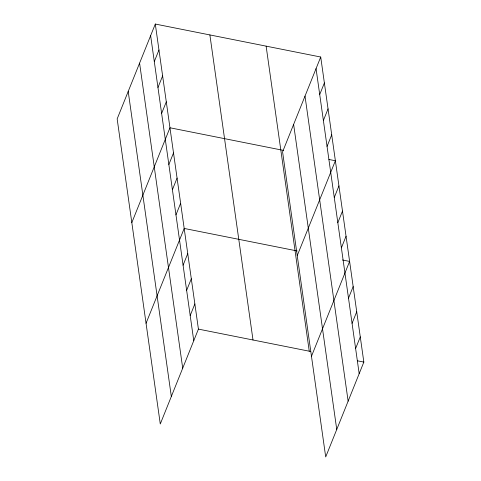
<?xml version="1.0" encoding="UTF-8"?>
<svg xmlns="http://www.w3.org/2000/svg" width="481" height="481" viewBox="0 0 481 481"><rect width="100%" height="100%" fill="white"/><g stroke="black" fill="none" stroke-linecap="round" stroke-linejoin="round"><path stroke-width="0.72" d="M155.297 24.05L117.16 118.915L160.281 423.977L198.419 329.112L155.297 24.05L320.719 57.023L363.84 362.085L325.703 456.95L282.581 151.888L320.719 57.023M154.299 61.58L158.958 49.982M157.96 87.512L162.626 75.908M161.628 113.444L166.294 101.84M131.824 222.637L169.955 127.772L283.664 150.433M168.849 164.544L173.515 152.94M172.408 189.706L177.074 178.108M175.968 214.875L180.628 203.277M146.05 323.304L184.187 228.445L297.174 250.962M183.081 265.211L187.746 253.613M186.64 290.38L191.306 278.776M190.199 315.548L194.859 303.944M319.721 94.553L324.38 82.954M323.382 120.484L328.048 108.88M327.05 146.416L331.716 134.812M297.246 255.609L335.377 160.744L328.914 159.458M334.271 197.511L338.937 185.913M337.83 222.679L342.496 211.081M341.39 247.847L346.049 236.249M311.472 356.277L349.609 261.417L342.424 259.98M348.503 298.184L353.168 286.58M352.062 323.352L356.728 311.748M355.615 348.521L360.281 336.916M198.419 329.112L310.69 351.491M357.377 360.798L363.84 362.085M316.053 68.627L359.175 373.689M305.008 96.098L348.13 401.166M293.626 124.411L336.748 429.473M266.125 46.14L309.253 351.202M209.884 34.933L253.006 339.995M150.631 35.654L193.753 340.716M139.586 63.131L182.708 368.193M128.205 91.438L171.326 396.5"/></g></svg>
